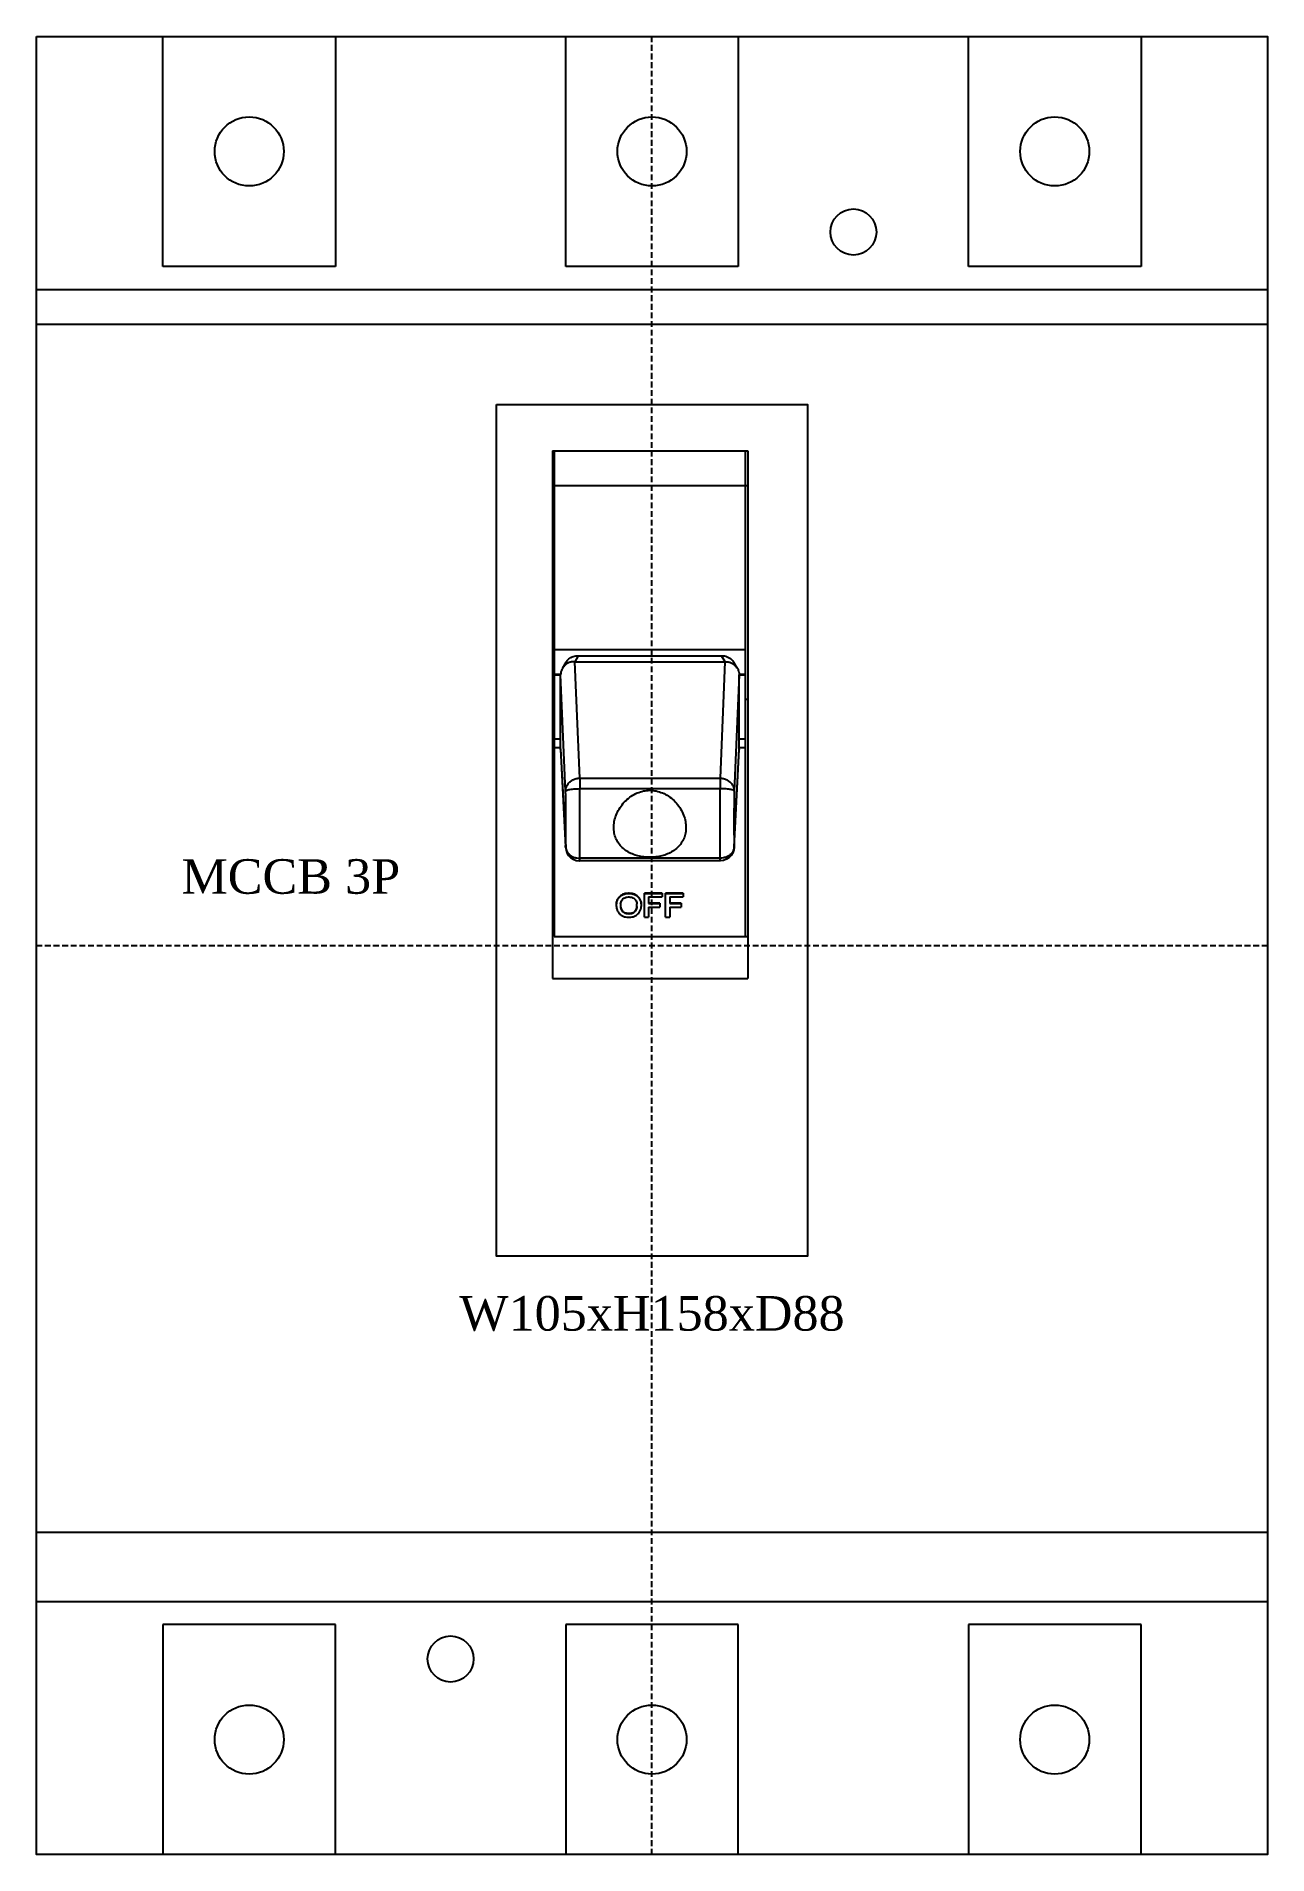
# Model space of a CAD drawing. Extents: x 0 to 107, y 0 to 158.
import ezdxf
from ezdxf.enums import TextEntityAlignment as Align

# ---------------------------------------------------------------- set-up
doc = ezdxf.new("R2010")
doc.units = 0
doc.linetypes.add('DASHED', pattern=[0.75, 0.5, -0.25])
doc.layers.add('--4N-THT. MCB-MCCB-ACB', color=124, linetype='CONTINUOUS')
doc.layers.add('--8N-THT. FIXING HOLE', color=4, linetype='CONTINUOUS')
doc.styles.add('VNI-TNR-DIM', font='times.ttf')

# ---------------------------------------------------------------- blocks, each defined once
blk = doc.blocks.new('06 - N - SC MCCB CVS100~250B~F 3 PHASE')
at = {"layer": '--4N-THT. MCB-MCCB-ACB'}
for p, q in [((-42.5, 59), (-42.5, 79)), ((-27.5, 79), (-27.5, 59)), ((-7.5, 59), (-7.5, 79)), ((7.5, 79), (7.5, 59)), ((27.5, 59), (27.5, 79)), ((42.5, 79), (42.5, 59)), ((-27.5, 59), (-42.5, 59)), ((7.5, 59), (-7.5, 59)), ((42.5, 59), (27.5, 59)), ((-53.5, 57), (53.5, 57)), ((-8.65, 42.97), (-8.65, -2.87)), ((-8.65, 42.97), (8.34, 42.97)), ((-8.49, 42.97), (-8.49, 23.52)), ((8.12, 23.52), (8.12, 42.97)), ((8.34, 42.97), (8.34, -2.87)), ((-8.65, 39.98), (8.34, 39.98)), ((-8.49, 39.98), (-8.49, 35.25)), ((8.12, 35.25), (8.12, 39.98)), ((8.12, 25.7), (-8.49, 25.7)), ((-7.48, 24.6), (-7.78, 24.09)), ((-6.42, 25.18), (-6.72, 24.66)), ((-6.28, 14.54), (-6.71, 24.66)), ((-6.71, 24.66), (6.34, 24.66)), ((-6.42, 25.18), (6.05, 25.18)), ((6.34, 24.66), (5.91, 14.54)), ((6.35, 24.66), (6.05, 25.18)), ((7.41, 24.09), (7.11, 24.6)), ((-7.94, 23.56), (-8.49, 23.56)), ((-8.49, 23.52), (-8.49, 0.77)), ((-8.49, 23.52), (-7.94, 23.52)), ((-7.51, 13.41), (-7.94, 23.52)), ((-7.94, 17.08), (-7.94, 23.52)), ((7.57, 23.52), (7.14, 13.41)), ((8.12, 23.56), (7.57, 23.56)), ((7.57, 17.08), (7.57, 23.52)), ((7.57, 23.52), (8.12, 23.52)), ((8.12, 0.77), (8.12, 23.52)), ((-8.49, 21.4), (-8.65, 21.4)), ((8.12, 21.4), (8.34, 21.4)), ((-7.94, 17.94), (-8.49, 17.94)), ((8.12, 17.94), (7.57, 17.94)), ((-7.94, 17.17), (-8.49, 17.17)), ((-7.94, 17.08), (-7.51, 8.57)), ((-7.94, 17.03), (-7.94, 17.07)), ((-7.94, 17.03), (-7.5, 8.51)), ((7.14, 8.57), (7.57, 17.08)), ((7.14, 8.51), (7.57, 17.03)), ((8.12, 17.17), (7.57, 17.17)), ((7.57, 17.07), (7.57, 17.03)), ((-6.28, 14.54), (-6.28, 13.63)), ((-6.28, 14.54), (5.91, 14.54)), ((5.91, 14.54), (5.91, 13.63)), ((-6.28, 13.63), (5.91, 13.63)), ((-7.5, 8.52), (-7.51, 8.57)), ((-7.5, 8.51), (-7.5, 8.52)), ((-7.5, 8.52), (-7.47, 8.3)), ((-7.47, 8.3), (-7.39, 8.06)), ((-7.39, 8.06), (-7.26, 7.83)), ((7.02, 8.06), (6.89, 7.83)), ((7.11, 8.3), (7.02, 8.06)), ((7.14, 8.52), (7.11, 8.3)), ((7.14, 8.57), (7.14, 8.52)), ((-7.26, 7.83), (-7.07, 7.64)), ((-7.07, 7.64), (-6.85, 7.49)), ((-6.85, 7.49), (-6.59, 7.39)), ((-6.59, 7.39), (-6.31, 7.35)), ((-6.31, 7.35), (-6.28, 7.35)), ((5.91, 7.58), (-6.28, 7.58)), ((-6.28, 7.35), (-6.28, 7.58)), ((5.91, 7.35), (-6.28, 7.35)), ((5.91, 7.35), (5.91, 7.58)), ((5.94, 7.35), (5.91, 7.35)), ((6.22, 7.39), (5.94, 7.35)), ((6.48, 7.49), (6.22, 7.39)), ((6.7, 7.64), (6.48, 7.49)), ((6.89, 7.83), (6.7, 7.64)), ((-3.09, 3.39), (-3.09, 3.62)), ((-2.73, 3.62), (-2.73, 3.39)), ((-2.05, 4.54), (-2.05, 4.52)), ((-1.99, 4.54), (-2.05, 4.54)), ((-2.05, 4.52), (-1.99, 4.52)), ((-2.05, 4.22), (-1.99, 4.22)), ((-1.99, 4.52), (-1.99, 4.54)), ((-1.31, 3.39), (-1.31, 3.62)), ((-0.94, 3.62), (-0.94, 3.39)), ((-0.66, 2.45), (-0.66, 4.54)), ((0.87, 4.54), (-0.66, 4.54)), ((-0.66, 4.52), (0.87, 4.52)), ((-0.29, 4.22), (-0.29, 3.64)), ((-0.29, 4.22), (0.87, 4.22)), ((0.69, 3.67), (-0.29, 3.67)), ((-0.29, 3.64), (0.69, 3.64)), ((-0.29, 3.34), (-0.29, 2.45)), ((-0.29, 3.34), (0.69, 3.34)), ((0.69, 3.67), (0.69, 3.34)), ((0.87, 4.54), (0.87, 4.22)), ((1.18, 2.45), (1.18, 4.54)), ((2.72, 4.54), (1.18, 4.54)), ((1.18, 4.52), (2.72, 4.52)), ((1.55, 4.22), (1.55, 3.64)), ((1.55, 4.22), (2.72, 4.22)), ((2.54, 3.67), (1.55, 3.67)), ((1.55, 3.64), (2.54, 3.64)), ((1.55, 3.34), (1.55, 2.45)), ((1.55, 3.34), (2.54, 3.34)), ((2.54, 3.67), (2.54, 3.34)), ((2.72, 4.54), (2.72, 4.22)), ((-2.05, 2.78), (-2.05, 2.76)), ((-1.99, 2.78), (-2.05, 2.78)), ((-1.99, 2.76), (-2.05, 2.76)), ((-2.05, 2.45), (-1.99, 2.45)), ((-1.99, 2.76), (-1.99, 2.78)), ((-0.66, 2.45), (-0.29, 2.45)), ((1.18, 2.45), (1.55, 2.45)), ((-8.49, 0.77), (8.34, 0.77)), ((-8.65, -2.87), (8.34, -2.87)), ((-53.5, -57), (53.5, -57)), ((-27.5, -59), (-42.5, -59)), ((-42.5, -59), (-42.5, -79)), ((-27.5, -79), (-27.5, -59)), ((7.5, -59), (-7.5, -59)), ((-7.5, -59), (-7.5, -79)), ((7.5, -79), (7.5, -59)), ((42.5, -59), (27.5, -59)), ((27.5, -59), (27.5, -79)), ((42.5, -79), (42.5, -59))]:
    blk.add_line(p, q, dxfattribs=at)
at = {"layer": '--4N-THT. MCB-MCCB-ACB', "color": 6, "linetype": 'DASHED'}
for p, q in [((0, -79), (0, 79)), ((-53.5, 0), (53.5, 0))]:
    blk.add_line(p, q, dxfattribs=at)
at = {"layer": '--4N-THT. MCB-MCCB-ACB'}
blk.add_lwpolyline([(-53.5, 79), (53.5, 79), (53.5, -79), (-53.5, -79)], close=True, dxfattribs=at)
at = {"layer": '--4N-THT. MCB-MCCB-ACB', "color": 2}
blk.add_lwpolyline([(-53.5, 54), (53.5, 54), (53.5, -51), (-53.5, -51)], close=True, dxfattribs=at)
at = {"layer": '--4N-THT. MCB-MCCB-ACB', "color": 1}
blk.add_lwpolyline([(-13.5, 47), (13.5, 47), (13.5, -27), (-13.5, -27)], close=True, dxfattribs=at)
at = {"layer": '--4N-THT. MCB-MCCB-ACB'}
for centre in [(-35, 69), (0, 69), (35, 69), (-35, -69), (0, -69), (35, -69)]:
    blk.add_circle(centre, 3, dxfattribs=at)
for points, knots in [([(-7.78, 24.09), (-7.79, 24.07), (-7.85, 23.97), (-7.92, 23.79), (-7.94, 23.62), (-7.94, 23.53)], [0, 0, 0, 0, 0.0652204, 0.32436, 0.582754, 0.582754, 0.582754, 0.582754]), ([(-6.72, 24.66), (-6.81, 24.66), (-7, 24.65), (-7.25, 24.57), (-7.48, 24.43), (-7.66, 24.27), (-7.75, 24.14), (-7.78, 24.09)], [0, 0, 0, 0, 0.271016, 0.54027, 0.804194, 1.067413, 1.260925, 1.260925, 1.260925, 1.260925]), ([(-7.48, 24.6), (-7.44, 24.66), (-7.37, 24.77), (-7.22, 24.91), (-7.04, 25.03), (-6.84, 25.12), (-6.63, 25.17), (-6.49, 25.18), (-6.42, 25.18)], [0, 0, 0, 0, 0.202744, 0.405969, 0.617114, 0.835435, 1.056981, 1.26571, 1.26571, 1.26571, 1.26571]), ([(-6.72, 24.66), (-6.72, 24.66), (-6.72, 24.66), (-6.71, 24.66), (-6.71, 24.66), (-6.71, 24.66)], [0, 0, 0, 0, 0.00522506, 0.01044033, 0.01564859, 0.01564859, 0.01564859, 0.01564859]), ([(6.05, 25.18), (6.13, 25.18), (6.3, 25.17), (6.54, 25.1), (6.76, 24.98), (6.95, 24.82), (7.06, 24.69), (7.1, 24.61), (7.11, 24.6)], [0, 0, 0, 0, 0.249765, 0.502654, 0.751249, 0.990984, 1.230119, 1.264918, 1.264918, 1.264918, 1.264918]), ([(6.35, 24.66), (6.35, 24.66), (6.35, 24.66), (6.34, 24.66), (6.34, 24.66), (6.34, 24.66)], [0, 0, 0, 0, 0.00522506, 0.01044033, 0.01564859, 0.01564859, 0.01564859, 0.01564859]), ([(6.35, 24.66), (6.45, 24.66), (6.63, 24.65), (6.88, 24.57), (7.12, 24.43), (7.29, 24.27), (7.38, 24.14), (7.41, 24.09)], [0, 0, 0, 0, 0.271017, 0.54027, 0.804194, 1.067413, 1.260935, 1.260935, 1.260935, 1.260935]), ([(7.41, 24.09), (7.43, 24.07), (7.48, 23.97), (7.55, 23.79), (7.57, 23.62), (7.57, 23.53)], [0, 0, 0, 0, 0.0652109, 0.3243505, 0.5827446, 0.5827446, 0.5827446, 0.5827446]), ([(-7.94, 23.53), (-7.94, 23.53), (-7.94, 23.53), (-7.94, 23.52), (-7.94, 23.52)], [0, 0, 0, 0, 0.005832561, 0.008711057, 0.008711057, 0.008711057, 0.008711057]), ([(7.57, 23.53), (7.57, 23.53), (7.57, 23.53), (7.57, 23.52), (7.57, 23.52)], [0, 0, 0, 0, 0.005832561, 0.008711057, 0.008711057, 0.008711057, 0.008711057]), ([(-7.94, 17.07), (-7.94, 17.07), (-7.94, 17.07), (-7.94, 17.08), (-7.94, 17.08)], [0, 0, 0, 0, 0.005673504, 0.008532166, 0.008532166, 0.008532166, 0.008532166]), ([(7.57, 17.07), (7.57, 17.07), (7.57, 17.07), (7.57, 17.08), (7.57, 17.08)], [0, 0, 0, 0, 0.005673504, 0.008532166, 0.008532166, 0.008532166, 0.008532166]), ([(-7.51, 13.41), (-7.51, 13.51), (-7.48, 13.71), (-7.35, 13.98), (-7.15, 14.22), (-6.89, 14.4), (-6.6, 14.51), (-6.38, 14.54), (-6.28, 14.54)], [0, 0, 0, 0, 0.294036, 0.592328, 0.897276, 1.209409, 1.527359, 1.848308, 1.848308, 1.848308, 1.848308]), ([(5.91, 14.54), (6.01, 14.54), (6.23, 14.51), (6.53, 14.4), (6.78, 14.22), (6.98, 13.98), (7.11, 13.71), (7.14, 13.51), (7.14, 13.41)], [0, 0, 0, 0, 0.320949, 0.6389, 0.951033, 1.255981, 1.554273, 1.848309, 1.848309, 1.848309, 1.848309]), ([(-7.51, 13.41), (-7.5, 13.43), (-7.46, 13.47), (-7.36, 13.51), (-7.22, 13.55), (-7.02, 13.58), (-6.8, 13.61), (-6.54, 13.62), (-6.37, 13.63), (-6.28, 13.63)], [0, 0, 0, 0, 0.058339, 0.161948, 0.315088, 0.512756, 0.746368, 1.004976, 1.276061, 1.276061, 1.276061, 1.276061]), ([(-7.51, 8.57), (-7.5, 8.7), (-7.5, 8.98), (-7.5, 9.42), (-7.49, 9.91), (-7.49, 10.44), (-7.49, 11), (-7.49, 11.59), (-7.5, 12.19), (-7.5, 12.8), (-7.5, 13.21), (-7.51, 13.41)], [0, 0, 0, 0, 0.388503, 0.832514, 1.325154, 1.858799, 2.425259, 3.015836, 3.621479, 4.23287, 4.840492, 4.840492, 4.840492, 4.840492]), ([(-6.28, 7.58), (-6.27, 7.74), (-6.27, 8.09), (-6.27, 8.64), (-6.26, 9.25), (-6.26, 9.92), (-6.26, 10.62), (-6.26, 11.36), (-6.27, 12.11), (-6.27, 12.87), (-6.27, 13.38), (-6.28, 13.63)], [0, 0, 0, 0, 0.485556, 1.040516, 1.656307, 2.323434, 3.031616, 3.769932, 4.527004, 5.291153, 6.050571, 6.050571, 6.050571, 6.050571]), ([(-3.32, 10.25), (-3.32, 10.43), (-3.29, 10.79), (-3.13, 11.34), (-2.87, 11.87), (-2.51, 12.37), (-2.07, 12.8), (-1.56, 13.14), (-1.02, 13.37), (-0.47, 13.49), (0.1, 13.49), (0.65, 13.37), (1.19, 13.14), (1.7, 12.81), (2.14, 12.37), (2.5, 11.88), (2.76, 11.34), (2.92, 10.79), (2.95, 10.43), (2.95, 10.25)], [0, 0, 0, 0, 0.523246, 1.094584, 1.691369, 2.306927, 2.927292, 3.537962, 4.119211, 4.680667, 5.230403, 5.791808, 6.372955, 6.983544, 7.604111, 8.219544, 8.816511, 9.388519, 9.912994, 9.912994, 9.912994, 9.912994]), ([(5.91, 13.63), (5.9, 13.38), (5.9, 12.87), (5.9, 12.11), (5.89, 11.36), (5.89, 10.62), (5.89, 9.92), (5.89, 9.25), (5.9, 8.64), (5.9, 8.09), (5.9, 7.74), (5.91, 7.58)], [0, 0, 0, 0, 0.759417, 1.523567, 2.280639, 3.018955, 3.727137, 4.394263, 5.010055, 5.565014, 6.050571, 6.050571, 6.050571, 6.050571]), ([(7.14, 13.41), (7.14, 13.43), (7.09, 13.47), (7, 13.51), (6.85, 13.55), (6.66, 13.58), (6.43, 13.61), (6.17, 13.62), (6, 13.63), (5.91, 13.63)], [0, 0, 0, 0, 0.058323, 0.161892, 0.314957, 0.512539, 0.746039, 1.004629, 1.276064, 1.276064, 1.276064, 1.276064]), ([(7.14, 13.41), (7.13, 13.21), (7.13, 12.8), (7.13, 12.19), (7.12, 11.59), (7.12, 11), (7.12, 10.44), (7.12, 9.91), (7.13, 9.42), (7.13, 8.98), (7.13, 8.7), (7.14, 8.57)], [0, 0, 0, 0, 0.607622, 1.219013, 1.824656, 2.415234, 2.981694, 3.515338, 4.007978, 4.451989, 4.840492, 4.840492, 4.840492, 4.840492]), ([(2.95, 10.25), (2.95, 10.09), (2.93, 9.77), (2.79, 9.3), (2.55, 8.87), (2.23, 8.49), (1.82, 8.18), (1.36, 7.94), (0.86, 7.78), (0.34, 7.69), (-0.18, 7.66), (-0.71, 7.69), (-1.22, 7.78), (-1.72, 7.94), (-2.19, 8.18), (-2.59, 8.49), (-2.92, 8.87), (-3.16, 9.3), (-3.29, 9.77), (-3.32, 10.09), (-3.32, 10.25)], [0, 0, 0, 0, 0.476441, 0.963528, 1.450351, 1.945228, 2.452579, 2.976123, 3.500839, 4.025312, 4.54619, 5.067046, 5.59152, 6.116202, 6.639823, 7.147411, 7.642104, 8.129126, 8.616745, 9.094337, 9.094337, 9.094337, 9.094337]), ([(-7.5, 8.52), (-7.5, 8.46), (-7.47, 8.33), (-7.39, 8.13), (-7.23, 7.94), (-7.04, 7.79), (-6.81, 7.67), (-6.55, 7.6), (-6.37, 7.58), (-6.28, 7.58)], [0, 0, 0, 0, 0.170986, 0.39928, 0.637385, 0.886883, 1.147081, 1.415403, 1.687973, 1.687973, 1.687973, 1.687973]), ([(7.13, 8.52), (7.13, 8.46), (7.1, 8.33), (7.02, 8.13), (6.87, 7.94), (6.67, 7.79), (6.44, 7.67), (6.18, 7.6), (6, 7.58), (5.91, 7.58)], [0, 0, 0, 0, 0.170978, 0.399273, 0.637378, 0.886876, 1.147074, 1.415396, 1.687966, 1.687966, 1.687966, 1.687966]), ([(-2.05, 4.54), (-2.14, 4.54), (-2.32, 4.52), (-2.58, 4.43), (-2.79, 4.28), (-2.96, 4.09), (-3.07, 3.86), (-3.09, 3.7), (-3.09, 3.62)], [0, 0, 0, 0, 0.274322, 0.542467, 0.802683, 1.05508, 1.302142, 1.548069, 1.548069, 1.548069, 1.548069]), ([(-3.09, 3.61), (-3.09, 3.69), (-3.07, 3.84), (-2.96, 4.06), (-2.79, 4.26), (-2.58, 4.41), (-2.32, 4.5), (-2.14, 4.52), (-2.05, 4.52)], [0, 0, 0, 0, 0.215006, 0.463876, 0.718848, 0.981155, 1.250133, 1.52353, 1.52353, 1.52353, 1.52353]), ([(-3.09, 3.36), (-3.09, 3.29), (-3.07, 3.14), (-2.96, 2.91), (-2.79, 2.72), (-2.58, 2.57), (-2.32, 2.47), (-2.14, 2.45), (-2.05, 2.45)], [0, 0, 0, 0, 0.216794, 0.467035, 0.722882, 0.985428, 1.254735, 1.52944, 1.52944, 1.52944, 1.52944]), ([(-2.73, 3.62), (-2.73, 3.68), (-2.7, 3.81), (-2.6, 3.98), (-2.45, 4.11), (-2.26, 4.2), (-2.12, 4.22), (-2.05, 4.22)], [0, 0, 0, 0, 0.190741, 0.383614, 0.5825, 0.788832, 1.001518, 1.001518, 1.001518, 1.001518]), ([(-2.73, 3.36), (-2.73, 3.3), (-2.7, 3.17), (-2.6, 3), (-2.45, 2.86), (-2.26, 2.78), (-2.12, 2.76), (-2.05, 2.76)], [0, 0, 0, 0, 0.19089, 0.385044, 0.585455, 0.792523, 1.004462, 1.004462, 1.004462, 1.004462]), ([(-2.05, 2.78), (-2.12, 2.78), (-2.26, 2.8), (-2.45, 2.89), (-2.6, 3.03), (-2.7, 3.19), (-2.72, 3.31), (-2.72, 3.36)], [0, 0, 0, 0, 0.2126176, 0.4196873, 0.6201798, 0.8149487, 0.9766723, 0.9766723, 0.9766723, 0.9766723]), ([(-0.94, 3.62), (-0.94, 3.7), (-0.97, 3.86), (-1.07, 4.09), (-1.24, 4.28), (-1.46, 4.43), (-1.71, 4.52), (-1.9, 4.54), (-1.99, 4.54)], [0, 0, 0, 0, 0.245708, 0.492703, 0.745178, 1.0053, 1.273524, 1.548088, 1.548088, 1.548088, 1.548088]), ([(-1.99, 4.52), (-1.9, 4.52), (-1.71, 4.5), (-1.46, 4.41), (-1.24, 4.26), (-1.07, 4.06), (-0.97, 3.84), (-0.94, 3.69), (-0.94, 3.61)], [0, 0, 0, 0, 0.273377, 0.542343, 0.804647, 1.059624, 1.308505, 1.523529, 1.523529, 1.523529, 1.523529]), ([(-1.99, 4.22), (-1.92, 4.22), (-1.78, 4.2), (-1.59, 4.11), (-1.43, 3.98), (-1.33, 3.81), (-1.31, 3.68), (-1.31, 3.62)], [0, 0, 0, 0, 0.212515, 0.418807, 0.617687, 0.810556, 1.001515, 1.001515, 1.001515, 1.001515]), ([(-1.99, 2.45), (-1.9, 2.45), (-1.71, 2.47), (-1.46, 2.57), (-1.24, 2.72), (-1.07, 2.91), (-0.97, 3.15), (-0.94, 3.31), (-0.94, 3.39)], [0, 0, 0, 0, 0.274446, 0.543674, 0.806336, 1.062078, 1.312398, 1.560259, 1.560259, 1.560259, 1.560259]), ([(-1.31, 3.39), (-1.31, 3.33), (-1.33, 3.2), (-1.43, 3.03), (-1.58, 2.89), (-1.78, 2.8), (-1.92, 2.78), (-1.99, 2.78)], [0, 0, 0, 0, 0.192036, 0.386804, 0.587302, 0.794415, 1.00722, 1.00722, 1.00722, 1.00722]), ([(-1.99, 2.76), (-1.92, 2.76), (-1.78, 2.78), (-1.59, 2.86), (-1.43, 3), (-1.33, 3.17), (-1.31, 3.3), (-1.31, 3.36)], [0, 0, 0, 0, 0.211965, 0.419045, 0.619455, 0.813596, 1.004464, 1.004464, 1.004464, 1.004464])]:
    blk.add_open_spline(points, degree=3, knots=knots, dxfattribs=at)
for points in [[(-7.51, 8.57), (-7.51, 8.55), (-7.5, 8.53), (-7.5, 8.52)], [(7.14, 8.57), (7.14, 8.55), (7.14, 8.53), (7.13, 8.52)], [(-3.09, 3.39), (-3.09, 3.38), (-3.09, 3.37), (-3.09, 3.36)], [(-2.72, 3.36), (-2.73, 3.37), (-2.73, 3.38), (-2.73, 3.39)]]:
    blk.add_open_spline(points, degree=3, dxfattribs=at)
at = {"layer": '--8N-THT. FIXING HOLE'}
for centre in [(17.5, 62), (-17.5, -62)]:
    blk.add_circle(centre, 2, dxfattribs=at)
at = {"layer": '--4N-THT. MCB-MCCB-ACB', "color": 3, "style": 'VNI-TNR-DIM'}
blk.add_text('MCCB 3P', height=3, dxfattribs=at).set_placement((-40.9, 4.5))
at = {"layer": '--4N-THT. MCB-MCCB-ACB', "color": 3, "insert": (0, -32), "char_height": 3, "attachment_point": 5, "style": 'VNI-TNR-DIM'}
blk.add_mtext_dynamic_manual_height_columns('W105xH158xD88', width=16.0524, gutter_width=15, heights=[0], dxfattribs=at)
at = {"layer": '--4N-THT. MCB-MCCB-ACB', "color": 3, "style": 'VNI-TNR-DIM'}
for tag, p in [('16~250A', (-32.19, 0.68)), ('CVS100~250B,F', (-32.19, -4.02)), ('25~36KA', (-32.19, -8.72))]:
    blk.add_attdef(tag, text='', height=3, dxfattribs=at).set_placement(p, align=Align.MIDDLE_CENTER)

msp = doc.modelspace()

# ---------------------------------------------------------------- block references
msp.add_blockref('06 - N - SC MCCB CVS100~250B~F 3 PHASE', (53.5, 79))

doc.saveas('drawing.dxf')
